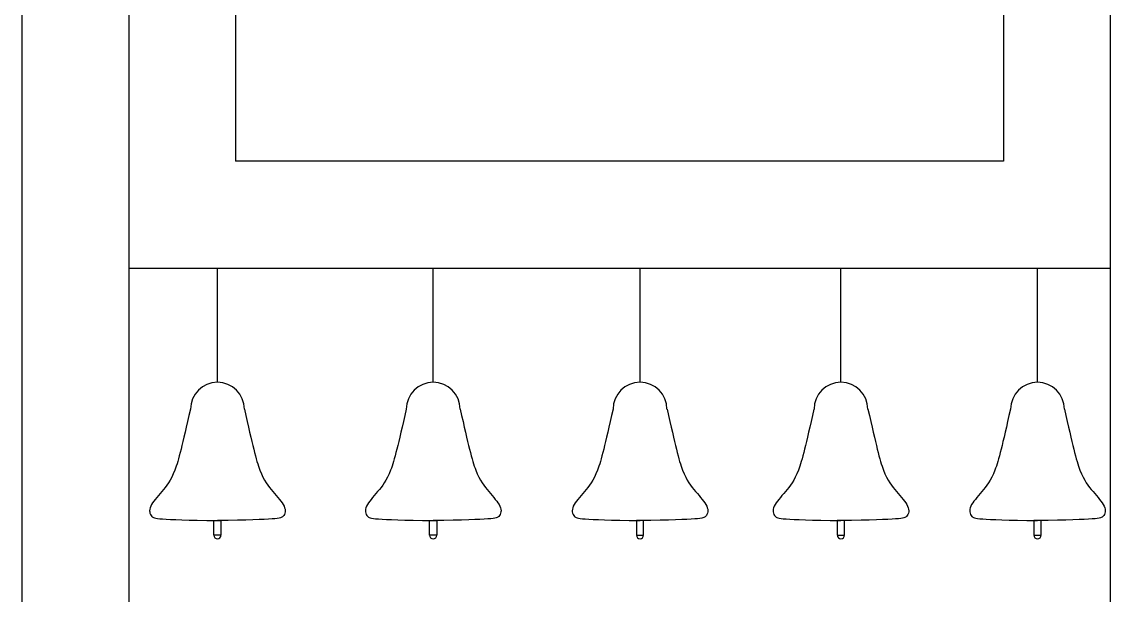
# Model space of a CAD drawing. Header units: millimetres. Extents: x 56222 to 3066687, y -650199 to -121287.
# Drawn here: x 140534.11 to 140544.29, y -185763.76 to -185758.39 of the extents above; entities that cross this region are included whole.
import ezdxf

# ---------------------------------------------------------------- set-up
doc = ezdxf.new("R2010")
doc.units = ezdxf.units.MM
doc.header["$MEASUREMENT"] = 0
doc.layers.add('$TD_AUDIT_GENERATED_(A0BDF17)', color=32, linetype='Continuous', lineweight=30)

msp = doc.modelspace()

# ---------------------------------------------------------------- linework, layer by layer
at = {"layer": '$TD_AUDIT_GENERATED_(A0BDF17)', "linetype": 'Continuous', "lineweight": 25, "ltscale": 2}
for p, q in [((140534.109, -185725.445), (140534.109, -185784.041)), ((140535.109, -185729.7), (140535.109, -185768.291)), ((140544.293, -185738.371), (140544.293, -185768.291)), ((140536.109, -185753.203), (140536.109, -185759.697)), ((140543.293, -185753.203), (140543.293, -185759.697)), ((140543.293, -185759.697), (140536.109, -185759.697)), ((140535.109, -185760.697), (140544.293, -185760.697)), ((140535.939, -185761.767), (140535.939, -185760.697)), ((140537.958, -185761.767), (140537.958, -185760.697)), ((140539.893, -185761.767), (140539.893, -185760.697)), ((140541.773, -185761.767), (140541.773, -185760.697)), ((140543.612, -185761.767), (140543.612, -185760.697)), ((140535.905, -185763.061), (140535.972, -185763.061)), ((140535.905, -185763.198), (140535.905, -185763.061)), ((140535.972, -185763.061), (140535.972, -185763.198)), ((140537.924, -185763.061), (140537.992, -185763.061)), ((140537.924, -185763.198), (140537.924, -185763.061)), ((140537.992, -185763.061), (140537.992, -185763.198)), ((140539.927, -185763.061), (140539.86, -185763.061)), ((140539.86, -185763.061), (140539.86, -185763.198)), ((140539.927, -185763.198), (140539.927, -185763.061)), ((140541.806, -185763.061), (140541.739, -185763.061)), ((140541.739, -185763.061), (140541.739, -185763.198)), ((140541.806, -185763.198), (140541.806, -185763.061)), ((140543.645, -185763.061), (140543.578, -185763.061)), ((140543.578, -185763.061), (140543.578, -185763.198)), ((140543.645, -185763.198), (140543.645, -185763.061)), ((140535.972, -185763.198), (140535.905, -185763.198)), ((140537.992, -185763.198), (140537.924, -185763.198)), ((140539.86, -185763.198), (140539.927, -185763.198)), ((140541.739, -185763.198), (140541.806, -185763.198)), ((140543.578, -185763.198), (140543.645, -185763.198))]:
    msp.add_line(p, q, dxfattribs=at)
for centre, radius, start, end in [((140535.939, -185762.019), 0.252, 0, 180), ((140537.958, -185762.019), 0.252, 0, 180), ((140539.893, -185762.019), 0.252, 0, 180), ((140541.773, -185762.019), 0.252, 0, 180), ((140543.612, -185762.019), 0.252, 0, 180), ((140535.939, -185763.198), 0.0336, 180, 0), ((140537.958, -185763.198), 0.0336, 180, 0), ((140539.893, -185763.198), 0.0336, 180, 0), ((140541.773, -185763.198), 0.0336, 180, 0), ((140543.612, -185763.198), 0.0336, 180, 0)]:
    msp.add_arc(centre, radius, start, end, dxfattribs=at)
for points in [[(140535.686, -185762.019), (140535.61, -185762.352), (140535.545, -185762.635), (140535.419, -185762.793), (140535.29, -185762.935), (140535.309, -185763.025), (140535.372, -185763.054), (140535.939, -185763.061)], [(140536.191, -185762.019), (140536.267, -185762.352), (140536.332, -185762.635), (140536.458, -185762.793), (140536.587, -185762.935), (140536.569, -185763.025), (140536.505, -185763.054), (140535.939, -185763.061)], [(140537.706, -185762.019), (140537.629, -185762.352), (140537.564, -185762.635), (140537.439, -185762.793), (140537.309, -185762.935), (140537.328, -185763.025), (140537.392, -185763.054), (140537.958, -185763.061)], [(140538.21, -185762.019), (140538.287, -185762.352), (140538.352, -185762.635), (140538.477, -185762.793), (140538.607, -185762.935), (140538.588, -185763.025), (140538.524, -185763.054), (140537.958, -185763.061)], [(140539.641, -185762.019), (140539.564, -185762.352), (140539.5, -185762.635), (140539.374, -185762.793), (140539.244, -185762.935), (140539.263, -185763.025), (140539.327, -185763.054), (140539.893, -185763.061)], [(140540.146, -185762.019), (140540.222, -185762.352), (140540.287, -185762.635), (140540.413, -185762.793), (140540.542, -185762.935), (140540.523, -185763.025), (140540.46, -185763.054), (140539.893, -185763.061)], [(140541.52, -185762.019), (140541.444, -185762.352), (140541.379, -185762.635), (140541.254, -185762.793), (140541.124, -185762.935), (140541.143, -185763.025), (140541.206, -185763.054), (140541.773, -185763.061)], [(140542.025, -185762.019), (140542.102, -185762.352), (140542.166, -185762.635), (140542.292, -185762.793), (140542.422, -185762.935), (140542.403, -185763.025), (140542.339, -185763.054), (140541.773, -185763.061)], [(140543.359, -185762.019), (140543.283, -185762.352), (140543.218, -185762.635), (140543.092, -185762.793), (140542.963, -185762.935), (140542.982, -185763.025), (140543.045, -185763.054), (140543.612, -185763.061)], [(140543.864, -185762.019), (140543.94, -185762.352), (140544.005, -185762.635), (140544.131, -185762.793), (140544.26, -185762.935), (140544.241, -185763.025), (140544.178, -185763.054), (140543.612, -185763.061)]]:
    msp.add_open_spline(points, degree=3, knots=[0, 0, 0, 0, 1, 2, 3, 4, 4.801015, 4.801015, 4.801015, 4.801015], dxfattribs=at)

doc.saveas('drawing.dxf')
